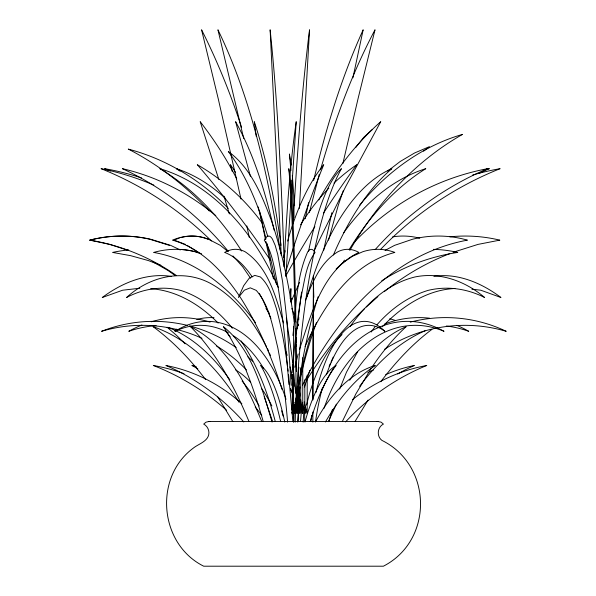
<?xml version="1.0" encoding="UTF-8"?>
<svg xmlns="http://www.w3.org/2000/svg" width="596" height="596" viewBox="0 0 596 596"><rect width="100%" height="100%" fill="white"/><g stroke="black" fill="none" stroke-linecap="round" stroke-linejoin="round"><path stroke-width="0.89" d="M312.848 422.124L312.863 411.985M312.781 399.722L313.421 275.374L313.705 297.501L313.496 287.831L312.878 400.005M293.783 422.035L294.133 404.364M295.221 422.124L295.616 406.457M283.979 266.852C286.43 218.345 289.276 169.771 296.227 121.673L285.827 276.201M299.386 208.414L309.54 29.8C301.524 93.684 296.875 157.94 293.21 222.204M300.526 421.312L301.837 406.338M303.133 422.124L304.116 408.297M290.155 298.536L290.893 288.65L290.893 301.464M291.72 378.929L292.055 374.437M292.904 335.481C296.249 307.514 296.056 277.825 307.76 251.75A133.698 18.118 90 0 1 315.068 252.436C305.808 265.093 304.541 281.625 301.166 296.503C297.456 318.473 294.983 340.629 293.053 362.822M292.196 372.642L292.897 364.61M306.612 380.561L306.791 378.706M298.857 367.27L298.305 372.709L298.305 421.745M291.116 302.828L291.884 298.268M296.152 346.596L296.473 344.786M305.256 218.71L308.601 202.685M352.906 77.845L363.165 29.8C341.247 78.054 325.766 128.982 313.645 180.499M323.621 250.484L331.838 212.697M295.862 333.708L298.246 324.172M342.842 163.624L358.33 97.52L375.018 29.8C351.528 74.195 334.378 121.644 320.477 169.823M298.946 410.562L298.134 413.274L298.134 394.716M293.597 413.274L298.991 391.557M299.43 389.754L300.086 387.035M309.384 212.452L319.277 174.263M328.53 240.143L338.282 205.248L343.393 190.422M294.796 367.285L298.179 353.927M293.783 413.274L298.037 396.66M299.453 349.524C311.119 314.442 322.563 269.809 358.829 252.428A133.698 51.785 90 0 0 337.932 251.743C320.536 262.121 312.468 282.161 305.524 300.22M329.089 420.858L332.404 409.564M304.519 387.035L309.86 370.317M295.996 340.316L296.555 338.625M316.469 322.622L315.813 324.313A423.182 345.375 -90 0 0 299.244 383.362M339.653 389.061L346.47 372.224L357.667 351.618M328.344 421.64L336.397 404.14M292.442 406.502L294.2 402.352M291.057 301.606L299.579 282.407M305.04 346.492C323.002 306.903 350.098 264.058 394.843 252.428A133.698 79.506 -90 0 0 362.763 251.743L352.251 256.384L342.037 263.387L336.159 268.96M329.134 366.309L330.259 363.791M331.004 362.122L333.246 357.093M342.357 421.424L355.849 393.956L371.174 368.373M314.375 250.253L345.635 186.727L380.755 121.673C355.67 143.83 335.138 170.806 318.8 199.936M302.47 385.254C335.511 318.629 390.931 254.224 467.435 240.143A148.747 125.018 -90 0 0 412.574 239.234L394.604 245.351L385.076 250.395M285.737 276.037L288.464 271.12A1065.708 856.676 90 0 1 314.859 226.651M342.64 263.343L344.443 260.109M349.83 250.402C376.963 203.258 414.898 161.449 462.481 134.42C421.573 146.184 386.193 172.669 359.477 205.374M306.582 380.248C322.749 354.225 341.754 329.722 364.283 308.884M354.97 421.543L368.082 400.072M349.673 380.3C363.597 358.196 381.671 337.202 406.152 326.668C393.196 338.595 382.021 352.318 372.165 366.898M359.619 386.32C376.91 363.083 398.694 342.052 425.626 330.534M380.799 381.76L381.827 380.33C396.355 361.399 412.737 343.683 431.921 329.394M371.181 332.009L374.973 326.794M355.611 147.659L363.784 137.311L372.172 129.66M350.031 326.668C365.914 304.005 387.407 283.644 415.002 276.961C440.064 271.754 465.565 281.245 484.623 297.501C467.137 288.65 447.156 285.73 428.025 290.401C407.91 296.525 390.648 309.16 376.895 324.872M382.327 326.794C401.481 306.739 426.408 289.82 454.897 288.501M366.309 307.007L377.916 296.599M384.301 291.623C404.013 275.762 426.125 262.762 449.749 253.658M423.607 151.153L429.44 146.653L414.607 152.971L400.154 161.523L387.661 171.112M381.775 280.768C404.677 265.98 430.826 256.414 457.773 252.428A133.698 128.125 -90 0 0 433.322 249.366M453.124 252.272L478.007 244.397L499.806 240.143A148.747 148.657 -90 0 0 449.92 236.835M139.799 288.24L122.634 290.215L102.274 297.501C121.875 282.817 146.512 272.648 171.335 276.38M433.895 276.283C458.086 272.871 481.94 283.182 500.945 297.501L480.808 290.215L471.876 289.179M208.891 421.491L205.993 422.177L203.713 424.084C206.849 425.753 208.905 429.165 208.913 432.718C208.883 441.383 198.438 443.797 193.03 448.311C153.41 477.918 159.408 544.2 203.713 566.2L383.407 566.2C433.709 540.304 432.554 465.305 381.932 440.399C376.456 436.376 377.298 427.049 383.407 424.084L381.127 422.177L378.229 421.491L208.891 421.491L209.889 421.566M377.231 421.566L378.229 421.491M298.894 413.274L298.775 388.272M150.639 288.725C176.669 290.349 200.219 304.832 218.166 323.084M89.914 240.143C120.936 245.299 150.773 257.45 176.476 275.568M150.594 239.503L169.383 245.351M127.872 250.32L109.82 244.397L89.787 240.143A148.747 136.618 -90 0 1 149.745 239.234M201.552 253.777L195.555 251.75A133.698 103.771 -90 0 0 153.686 252.436C195.928 259.796 230.898 288.904 255.565 322.764M198.401 252.905L195.086 251.75A133.698 100.292 -90 0 0 178.904 249.381M174.993 240.464L185.423 244.397M160.86 265.28L148.397 260.579L130.613 255.654L112.584 252.428A133.698 133.698 0 0 1 128.714 249.918M168.132 327.405C193.827 337.418 214.076 357.637 229.847 379.741M180.268 249.97L170.598 245.351L150.684 239.242A148.747 138.488 -90 0 0 89.914 240.143M152.904 261.823L167.863 270.405L175.179 275.568M187.017 245.321L198.759 252.622M228.179 251.706L220.311 245.351L208.533 239.242A148.747 81.905 -90 0 0 172.587 240.143C202.551 248.599 224.29 273.184 240.918 298.261C258.798 326.534 271.97 357.555 282.012 389.404M167.133 327.249L176.55 335.377L185.118 343.825M209.293 210.991C185.922 186.071 158.715 164.749 128.296 149.097C166.277 159.117 201.061 180.163 228.268 208.391M232.969 255.952L242.728 266.844L250.521 278.183M225.638 331.115L230.212 336.867M205.642 379.622C190.593 359.731 173.227 341.471 153.09 326.668C190.37 339.392 218.598 369.676 239.056 402.293M232.313 328.284L231.278 326.794C217.704 310.665 201.023 296.778 180.625 290.401C162.335 285.707 143.167 288.695 126.583 297.501C149.052 276.73 181.773 268.505 209.799 283.04C235.636 297.009 253.561 321.46 266.658 347.14M241.097 340.949C257.479 365.266 267.917 393.211 275.263 421.476M265.987 308.43L269.079 313.049M217.853 397.01L232.798 421.543M252.205 276.879C245.254 266.68 236.478 256.95 224.685 252.428A133.698 50.541 -90 0 1 245.083 251.743C268.558 267.455 275.985 297.359 283.495 322.957M290.52 389.27L292.249 392.414L292.249 374.176M259.275 293.306L262.799 299.781L270.912 318.406M236.724 178.874C226.435 158.685 214.061 139.591 200.196 121.673L218.806 179.374M264.199 396.638L272.677 421.73M267.552 348.712L268.617 351.23M269.332 352.906L270.405 355.417M248.897 421.29C234.608 387.013 216.832 353.331 190.549 326.668C227.463 345.278 246.886 385.061 261.786 421.64M291.861 308.475L294.729 316.059M296.95 321.952L298.104 325.386M290.408 388.406L292.308 393.487L292.308 410.964M241.618 127.395C230.592 93.974 217.458 61.217 201.575 29.8L218.278 98.906L241 199.049M223.984 196.181L229.348 213.949M263.156 421.29C253.695 388.398 242.49 355.372 223.425 326.668C252.264 349.74 261.86 388.145 272.022 421.975M267.842 236.634C258.642 206.708 247.251 176.796 228.328 151.54C250.879 167.834 261.689 194.966 271.21 220.103C282.489 253.047 289.425 287.317 294.178 321.773M250.395 176.297L235.614 121.673C254.358 155.414 265.473 192.769 274.145 230.198M304.325 407.157L305.882 413.274L306.068 409.564M304.161 401.905L307.193 413.274L307.193 375.219M258.195 206.931L266.01 239.003M267.075 243.511L276.544 284.687M290.029 366.831L294.528 386.133M243.719 138.495L217.935 29.8C251.929 99.852 268.14 176.908 280.753 253.27M301.204 407.85L302.761 413.274L302.761 357.585M246.811 225.914L249.307 237.521M259.416 210.381L265.503 239.585M265.868 241.373L273.452 278.965M302.5 402.65L304.817 413.274L304.817 379.764M297.59 323.635L297.911 325.468M297.084 400.609L298.335 407.85M286.333 318.033L292.062 357.041L295.75 393.353M299.475 391.341L300.138 395.908M300.667 399.566L302.649 413.274M287.518 366.667C285.007 346.947 281.491 327.338 276.261 308.147C272.469 297.143 269.34 285.037 260.377 276.961L254.753 275.374L249.143 278.325L243.66 285.745L238.415 297.501L244.285 290.215L250.283 287.831L256.273 290.401C270.003 306.188 272.871 328.031 277.788 347.654C282.392 372.284 285.566 397.152 287.6 422.124M287.771 368.462L288.151 371.152M281.036 245.373C275.218 203.571 267.485 161.836 254.283 121.673L256.265 136.41M291.176 165.122L289.395 153.992L290.982 170.471M296.145 337.939L296.465 340.636M288.62 374.772L292.867 421.417M292.323 175.403L294.647 205.709M296.473 402.412L297.404 413.274L297.404 400.363M299.475 397.897L300.734 413.274L300.734 367.799M288.874 384.472C286.289 350.642 283.13 316.796 277.46 283.324C274.235 268.729 272.692 252.905 264.289 240.143A148.747 18.67 -90 0 1 272.484 239.234L275.173 245.351L277.781 254.589L282.646 281.968L286.87 320.097L291.168 385.336M291.779 180.238L294.074 217.473M281.238 255.423L270.122 29.8C278.198 106.744 281.364 184.097 284.158 261.376L284.277 265.078M298.715 316.968L298.775 319.739M299.237 408.64L299.289 413.274L299.296 378.981M304.675 421.335L304.675 414.004A142.124 79.052 90 0 1 305.383 410.428M302.582 404.922L302.582 413.274M296.368 371.509L296.368 352.944A274.167 10.05 90 0 0 296.108 333.849M296.368 402.136L296.368 413.274L295.78 360.722A340.614 12.479 90 0 0 288.784 168.668A274.167 10.05 90 0 1 295.921 321.982M295.243 406.777L295.288 413.274L298.82 360.722A340.614 76.042 -90 0 1 341.441 168.668A274.167 61.209 -90 0 0 308.542 251.296M295.042 406.777L295.132 413.274L298.283 387.035L302.537 360.722A340.614 159.385 -90 0 1 318.1 296.778M293.619 421.335L293.619 414.004A142.124 119.871 -90 0 0 291.988 408.647M293.597 326.668L293.597 422.043M292.688 376.15L292.688 412.156M284.523 260.78L284.523 265.421M304.966 422.05A184.03 55.033 -90 0 1 336.084 365.482A246.349 73.666 -90 0 0 310.27 421.61M315.455 422.05A184.03 105.82 -90 0 1 375.286 365.482A246.349 141.647 90 0 0 325.431 422.005M352.497 399.633A184.03 172.482 -90 0 1 426.751 365.482A246.349 230.898 90 0 0 345.546 421.946M397.696 373.983A246.349 209.367 90 0 1 414.339 365.482A184.03 156.405 -90 0 0 385.642 374.668M367.792 372.701A184.03 120.005 90 0 1 373.469 369.967M297.508 422.05A184.03 18.916 -90 0 1 298.477 412.544M235.718 369.967A184.03 86.964 -90 0 1 250.447 382.073M242.095 381.075A246.349 116.414 90 0 1 259.163 405.988M196.203 366.615A184.03 131.709 -90 0 0 191.919 365.482A246.349 176.304 -90 0 1 197.812 368.812M255.244 407.046A184.03 131.709 -90 0 1 261.763 415.397M226.622 410.286A246.349 243.243 90 0 0 153.321 365.482A184.03 181.713 90 0 1 183.978 373.67M241.872 403.745A184.03 165.405 90 0 0 165.911 365.482A246.349 221.414 90 0 1 243.779 421.946M280.679 421.61A246.349 57.089 -90 0 0 260.675 365.482A184.03 42.651 -90 0 1 284.784 422.05M286.028 399.335A147.033 89.117 -90 0 0 175.142 331.309A147.957 89.676 -90 0 1 228.365 332.732M233.677 335.928A147.957 89.676 -90 0 1 263.626 368.425M281.647 410.8A147.957 89.676 -90 0 1 283.04 415.986M187.666 325.461A147.033 144.485 -90 0 0 101.544 331.309A147.957 145.387 -90 0 1 201.999 338.319M189.454 325.915A147.033 144.485 -90 0 1 236.21 347.639M247.891 356.833A147.033 144.485 -90 0 1 252.689 361.221M216.534 345.993A147.957 145.387 -90 0 1 246.491 369.952M261.57 388.48A147.957 145.387 -90 0 1 271.88 405.921M151.272 321.788A142.124 119.871 -90 0 1 210.06 322.108M141.922 325.021A142.124 119.871 -90 0 0 128.773 331.309A147.957 124.795 90 0 1 156.137 325.617M175.217 330.191A142.124 86.137 90 0 1 176.692 329.119M196.784 319.463A142.124 86.137 90 0 1 214.016 317.713M291.839 412.216A142.124 86.137 90 0 1 292.211 414.004M174.583 330.914A147.957 89.676 -90 0 1 177.906 329.476M306.545 405.116A142.124 79.052 90 0 1 338.237 338.535M338.826 337.887A142.124 79.052 90 0 1 342.044 334.602M389.717 318.793A142.124 79.052 90 0 1 395.61 320.581M384.912 323.904A142.124 115.982 90 0 1 429.642 318.204M456.827 325.356A142.124 115.982 90 0 1 468.732 331.309A147.957 120.742 -90 0 0 446.315 326.012M410.242 322.145A142.124 141.319 90 0 1 506.213 331.309A147.957 147.123 -90 0 0 384.383 349.412M310.836 421.447A147.033 56.523 90 0 1 311.701 415.256M316.014 392.406A147.033 56.523 90 0 1 384.83 331.309A147.957 56.873 -90 0 0 326.392 374.81M324.112 408.178A147.957 101.67 -90 0 1 444.013 331.309A147.033 101.037 -90 0 0 320.946 392.496M315.56 421.499A147.957 56.873 -90 0 1 322.481 387.564M380.457 249.553A340.614 339.936 -90 0 1 500.118 168.668A268.684 268.148 90 0 0 472.635 175.03M375.219 249.553A340.614 319.456 -90 0 1 487.677 168.668A268.684 251.996 90 0 0 353.853 242.639M298.671 386.059A423.182 345.375 -90 0 0 293.754 413.281L298.015 387.035L303.826 360.722A340.614 217.57 -90 0 1 313.861 326.37M349.219 249.5A340.614 217.57 -90 0 1 425.782 168.668A274.167 175.127 90 0 0 343.721 232.738M306.91 297.024A274.167 128.289 90 0 1 391.877 168.668A340.614 159.385 -90 0 0 333.395 254.976M296.026 342.879A274.167 61.209 -90 0 1 296.48 337.448M297.315 328.426A274.167 61.209 -90 0 1 301.583 292.047M296.026 328.426A274.167 10.05 90 0 1 296.056 330.273M241.678 251.058A340.614 229.676 -90 0 0 159.862 168.668A274.167 184.872 -90 0 1 278.339 287.615M286.155 351.834A340.614 229.676 -90 0 1 287.16 355.38M228.082 251.11A340.614 296.622 90 0 0 122.374 168.668A274.167 238.758 -90 0 1 215.782 215.67M211.438 240.985A340.614 337.425 90 0 0 101.074 168.668A274.167 271.605 -90 0 1 153.85 185.125M110.446 171.022A336.353 329.297 -90 0 0 104.605 168.668A268.423 262.791 -90 0 1 141.528 177.928M225.094 198.095A274.167 167.446 -90 0 0 176.379 168.668A340.614 208.026 -90 0 1 180.126 171.179M297.158 322.898A274.167 83.552 90 0 1 297.411 324.738M483.267 170.076A274.167 253.404 90 0 1 489.39 168.668A340.614 314.815 90 0 0 478.752 173.503M232.321 171.626A2089.211 1409.719 90 0 0 230.421 164.705A312.349 210.775 89.9 0 1 235.539 172.304M300.57 224.848A218.613 175.738 90 0 1 328.858 188.157M334.021 183.061A218.613 175.738 90 0 1 356.795 164.705A1065.708 856.676 90 0 0 323.419 213.204M283.554 257.42A218.613 97.2 -90 0 1 285.126 250.789M287.667 241.082A218.613 97.2 -90 0 1 292.293 225.869M292.837 224.238A218.613 97.2 -90 0 1 323.732 164.705A1065.708 473.85 90 0 0 285.938 271.12M261.882 222.613A218.613 206.827 -90 0 0 197.328 164.705A1065.708 1008.253 -90 0 1 270.487 260.288M181.013 237.595A148.747 77.063 -90 0 1 207.944 239.234M174.978 239.763A148.747 77.063 -90 0 1 179.277 238.117M392.645 236.88A148.747 98.496 -90 0 1 419.755 238.206"/></g></svg>
